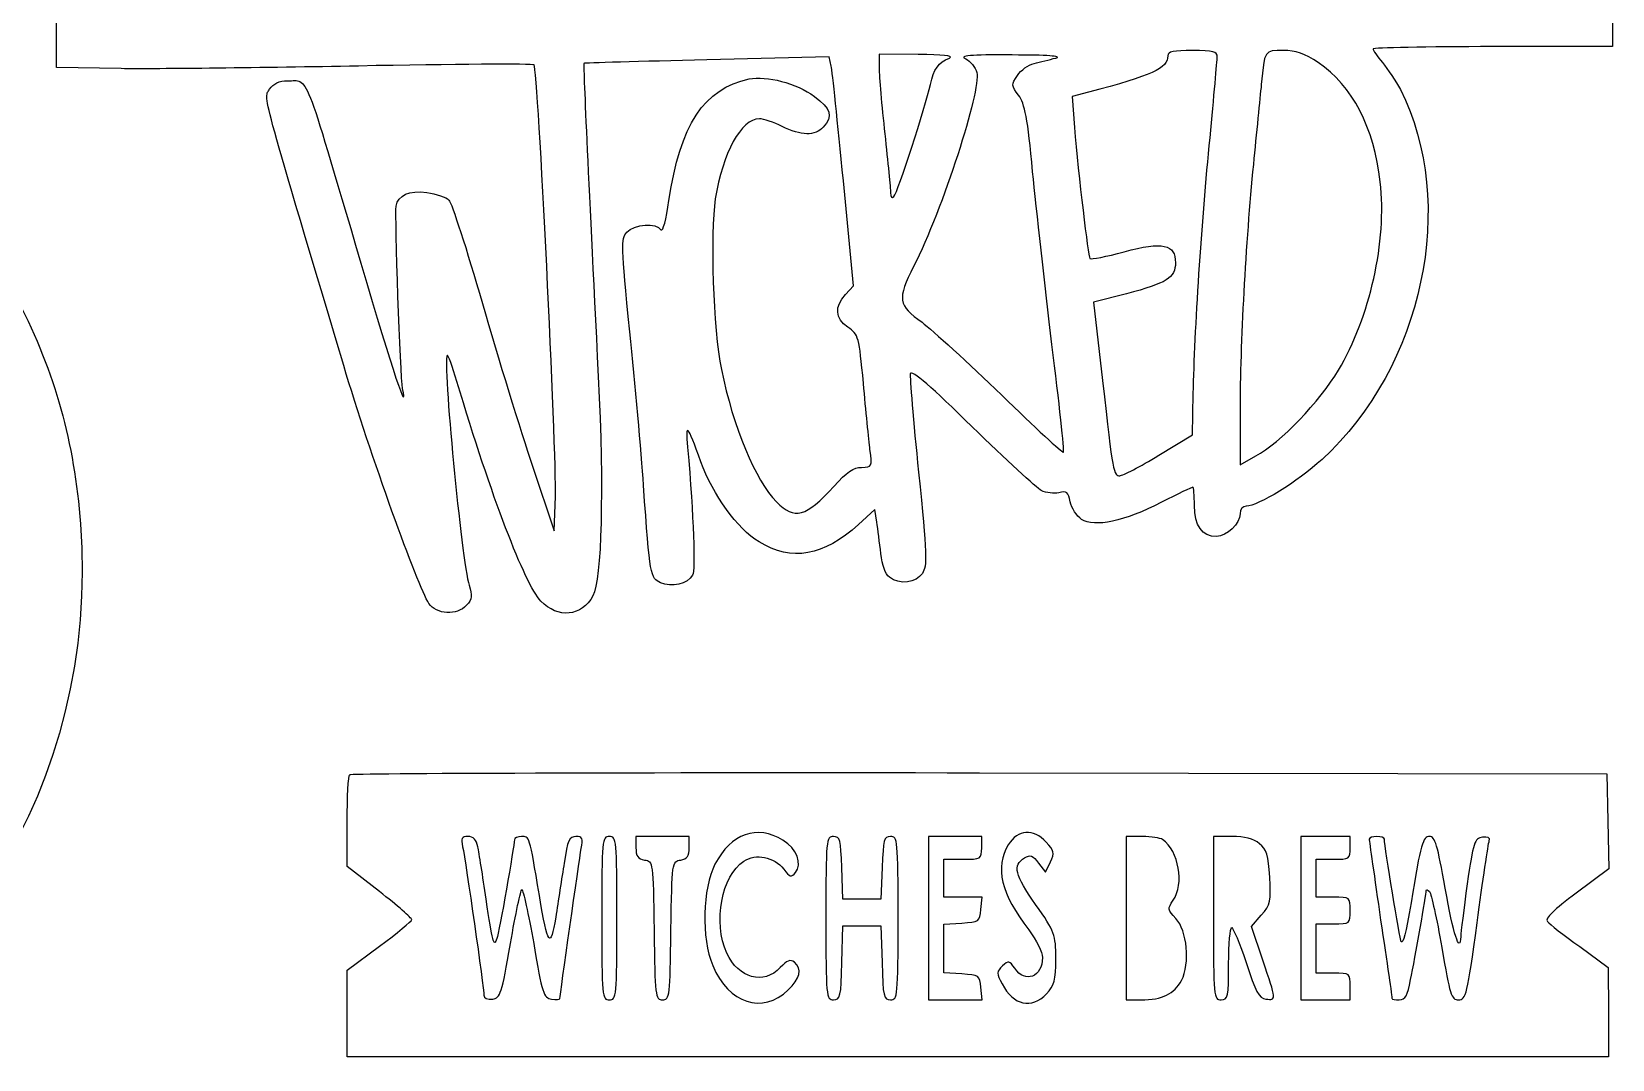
# Model space of a CAD drawing. Header units: centimetres. Extents: x -17.1 to 16.9, y -17.2 to 17.
# Drawn here: x 2.22 to 16.9, y -17.13 to -7.59 of the extents above; entities that cross this region are included whole.
import ezdxf

# ---------------------------------------------------------------- set-up
doc = ezdxf.new("R2010")
doc.units = ezdxf.units.CM
doc.header["$MEASUREMENT"] = 0
doc.layers.add('Layer 1', color=7, linetype='Continuous')

msp = doc.modelspace()

# ---------------------------------------------------------------- linework, layer by layer
at = {"layer": 'Layer 1'}
for points, knots in [([(8.10683, 0.77611), (8.01158, 0.71967), (7.9128, 0.52564), (7.8493, 0.26458), (7.8493, 0.26458), (7.47183, -1.24884), (6.18419, -2.14842), (4.50497, -2.07081), (4.50497, -2.07081), (4.12397, -2.05317), (4.07811, -2.06023), (4.01814, -2.1202), (4.01814, -2.1202), (3.94053, -2.19781), (3.92642, -2.42359), (3.99697, -2.51178), (3.99697, -2.51178), (4.01814, -2.54353), (4.15925, -2.66347), (4.30741, -2.77989), (4.30741, -2.77989), (4.7378, -3.11856), (5.02355, -3.54895), (5.15408, -4.04989), (5.15408, -4.04989), (5.3093, -4.6602), (5.18583, -5.31636), (4.80483, -5.92667), (4.80483, -5.92667), (4.7378, -6.0325), (4.53319, -6.27239), (4.35327, -6.46289), (4.35327, -6.46289), (4.1028, -6.71689), (4.02166, -6.82625), (4.02166, -6.89681), (4.02166, -6.89681), (4.02166, -7.03087), (4.0781, -7.11553), (4.20863, -7.18609), (4.20863, -7.18609), (4.31799, -7.24959), (4.30388, -7.24959), (3.38666, -7.26723), (3.38666, -7.26723), (3.38666, -7.26723), (2.4518, -7.28487), (2.4518, -7.28487), (2.4518, -7.28487), (2.4518, -7.28487), (2.4518, -7.60237), (2.4518, -7.60237), (2.4518, -7.60237), (2.4518, -7.60237), (2.4518, -7.91987), (2.4518, -7.91987), (2.4518, -7.91987), (2.4518, -7.91987), (3.05152, -7.93045), (3.05152, -7.93045), (3.05152, -7.93045), (3.38313, -7.93398), (4.37444, -7.92339), (5.25638, -7.90576), (5.25638, -7.90576), (6.13832, -7.88812), (6.8721, -7.88459), (6.88621, -7.89518), (6.88621, -7.89518), (6.92149, -7.92693), (7.09788, -11.51468), (7.08377, -11.90626), (7.08377, -11.90626), (7.08377, -11.90626), (7.07319, -12.22376), (7.07319, -12.22376), (7.07319, -12.22376), (7.07319, -12.22376), (6.87211, -11.62404), (6.87211, -11.62404), (6.87211, -11.62404), (6.75922, -11.29243), (6.55108, -10.6151), (6.40644, -10.11062), (6.40644, -10.11062), (6.2618, -9.60968), (6.12069, -9.17576), (6.096, -9.15106), (6.096, -9.15106), (6.07131, -9.12284), (5.97606, -9.09462), (5.89139, -9.0805), (5.89139, -9.0805), (5.72558, -9.05933), (5.62328, -9.10519), (5.60564, -9.2075), (5.60564, -9.2075), (5.59153, -9.28511), (5.64445, -10.79853), (5.66561, -10.90083), (5.66561, -10.90083), (5.715, -11.16541), (5.58094, -10.76677), (5.27755, -9.73666), (5.27755, -9.73666), (4.7378, -7.90574), (4.79424, -8.04333), (4.60022, -8.04333), (4.60022, -8.04333), (4.51555, -8.04333), (4.46616, -8.06802), (4.43089, -8.12094), (4.43089, -8.12094), (4.37445, -8.20913), (4.33917, -8.08213), (5.11881, -10.68916), (5.11881, -10.68916), (5.36575, -11.51466), (5.8032, -12.73527), (5.90903, -12.89755), (5.90903, -12.89755), (5.97959, -13.00338), (6.17009, -13.01397), (6.25828, -12.91519), (6.25828, -12.91519), (6.3112, -12.85875), (6.31472, -12.827), (6.28297, -12.72822), (6.28297, -12.72822), (6.21241, -12.5095), (6.03603, -10.63978), (6.07836, -10.59391), (6.07836, -10.59391), (6.08894, -10.58685), (6.12775, -10.69622), (6.17008, -10.83733), (6.17008, -10.83733), (6.49111, -11.90977), (6.7945, -12.71058), (6.94972, -12.87639), (6.94972, -12.87639), (7.10494, -13.0422), (7.33072, -13.02103), (7.43303, -12.827), (7.43303, -12.827), (7.51417, -12.67531), (7.53534, -11.84981), (7.48242, -10.79147), (7.48242, -10.79147), (7.38364, -8.81239), (7.34131, -7.88811), (7.34836, -7.88105), (7.34836, -7.88105), (7.35189, -7.87752), (7.86694, -7.86341), (8.49136, -7.8493), (8.49136, -7.8493), (8.49136, -7.8493), (9.6273, -7.82108), (9.6273, -7.82108), (9.6273, -7.82108), (9.6273, -7.82108), (9.64494, -7.90575), (9.64494, -7.90575), (9.64494, -7.90575), (9.65552, -7.95161), (9.70491, -8.43139), (9.75783, -8.97114), (9.75783, -8.97114), (9.75783, -8.97114), (9.85308, -9.94833), (9.85308, -9.94833), (9.85308, -9.94833), (9.85308, -9.94833), (9.779, -10.02947), (9.779, -10.02947), (9.779, -10.02947), (9.67317, -10.14236), (9.68022, -10.24819), (9.80017, -10.33286), (9.80017, -10.33286), (9.89895, -10.39989), (9.90248, -10.42105), (9.94481, -10.85497), (9.94481, -10.85497), (9.96598, -11.10191), (9.9942, -11.38061), (10.00478, -11.4688), (10.00478, -11.4688), (10.02595, -11.63108), (10.02595, -11.63108), (9.92717, -11.63461), (9.92717, -11.63461), (9.85309, -11.63461), (9.78959, -11.67694), (9.66964, -11.811), (9.66964, -11.811), (9.40858, -12.09675), (9.30628, -12.12497), (9.13695, -11.95564), (9.13695, -11.95564), (8.93939, -11.75456), (8.73478, -11.26067), (8.62542, -10.72445), (8.62542, -10.72445), (8.54781, -10.35051), (8.51959, -9.46151), (8.56898, -9.14048), (8.56898, -9.14048), (8.63601, -8.71362), (8.80887, -8.39612), (8.9782, -8.39612), (8.9782, -8.39612), (9.01701, -8.39612), (9.11226, -8.42787), (9.18987, -8.46668), (9.18987, -8.46668), (9.36273, -8.55487), (9.49679, -8.5584), (9.57087, -8.47374), (9.57087, -8.47374), (9.66259, -8.37143), (9.64143, -8.30088), (9.48973, -8.18799), (9.48973, -8.18799), (9.3204, -8.06452), (9.04523, -7.99396), (8.88295, -8.02571), (8.88295, -8.02571), (8.46314, -8.1139), (8.24089, -8.4561), (8.13859, -9.1546), (8.13859, -9.1546), (8.1139, -9.33099), (8.08215, -9.45093), (8.06451, -9.42624), (8.06451, -9.42624), (8.0257, -9.35921), (7.81404, -9.37332), (7.74701, -9.45093), (7.74701, -9.45093), (7.69409, -9.5109), (7.69409, -9.56735), (7.77523, -10.37521), (7.77523, -10.37521), (7.82462, -10.84793), (7.88106, -11.48999), (7.90223, -11.80043), (7.90223, -11.80043), (7.9622, -12.65062), (7.96573, -12.66121), (8.06098, -12.70707), (8.06098, -12.70707), (8.16329, -12.75293), (8.31145, -12.71765), (8.35731, -12.63651), (8.35731, -12.63651), (8.38553, -12.58359), (8.36789, -12.10734), (8.31145, -11.44765), (8.31145, -11.44765), (8.29028, -11.21482), (8.30792, -11.23246), (8.43492, -11.58171), (8.43492, -11.58171), (8.54781, -11.89215), (8.77359, -12.20613), (8.97467, -12.32607), (8.97467, -12.32607), (9.27806, -12.51304), (9.57439, -12.46013), (9.89895, -12.16379), (9.89895, -12.16379), (9.89895, -12.16379), (10.05064, -12.02621), (10.05064, -12.02621), (10.05064, -12.02621), (10.05064, -12.02621), (10.06828, -12.14263), (10.06828, -12.14263), (10.06828, -12.14263), (10.07886, -12.20613), (10.09297, -12.33666), (10.10709, -12.43544), (10.10709, -12.43544), (10.11767, -12.54127), (10.14942, -12.62947), (10.1847, -12.65416), (10.1847, -12.65416), (10.27995, -12.72824), (10.43517, -12.7106), (10.49162, -12.61888), (10.49162, -12.61888), (10.53748, -12.55185), (10.53395, -12.44602), (10.45634, -11.68049), (10.45634, -11.68049), (10.40695, -11.20424), (10.3752, -10.79149), (10.37873, -10.76327), (10.37873, -10.76327), (10.38931, -10.72446), (10.58334, -10.8938), (10.95376, -11.25716), (10.95376, -11.25716), (11.2642, -11.56055), (11.55348, -11.82513), (11.59582, -11.84983), (11.59582, -11.84983), (11.64168, -11.871), (11.71224, -11.88158), (11.7581, -11.871), (11.7581, -11.871), (11.83218, -11.84983), (11.84629, -11.86394), (11.86393, -11.95567), (11.86393, -11.95567), (11.87804, -12.01211), (11.9239, -12.0862), (11.96976, -12.11795), (11.96976, -12.11795), (12.0897, -12.19556), (12.3684, -12.13559), (12.71059, -11.9592), (12.71059, -11.9592), (12.86228, -11.88159), (12.99634, -11.81809), (13.0034, -11.81809), (13.0034, -11.81809), (13.01046, -11.81809), (13.01751, -11.8957), (13.01751, -11.98742), (13.01751, -11.98742), (13.01751, -12.17792), (13.08807, -12.2767), (13.22212, -12.2767), (13.22212, -12.2767), (13.3209, -12.2767), (13.44084, -12.15676), (13.44084, -12.06503), (13.44084, -12.06503), (13.44084, -12.0227), (13.46553, -11.99447), (13.49728, -11.99447), (13.49728, -11.99447), (13.61017, -11.99447), (13.97353, -11.76869), (14.20284, -11.56055), (14.20284, -11.56055), (15.14123, -10.69977), (15.46226, -9.17577), (14.92956, -8.12449), (14.92956, -8.12449), (14.88723, -8.04688), (14.81314, -7.93399), (14.76375, -7.87402), (14.76375, -7.87402), (14.71436, -7.81758), (14.67556, -7.7576), (14.67556, -7.74702), (14.67556, -7.74702), (14.67556, -7.73644), (15.1765, -7.72585), (15.78681, -7.72585), (15.78681, -7.72585), (15.78681, -7.72585), (16.89806, -7.72585), (16.89806, -7.72585), (16.89806, -7.72585), (16.89806, -7.72585), (16.89806, -7.40835), (16.89806, -7.40835), (16.89806, -7.40835), (16.89806, -7.40835), (16.89806, -7.09085), (16.89806, -7.09085), (16.89806, -7.09085), (16.89806, -7.09085), (16.16781, -7.08379), (16.16781, -7.08379), (16.16781, -7.08379), (16.16781, -7.08379), (15.43403, -7.07321), (15.43403, -7.07321), (15.43403, -7.07321), (15.43403, -7.07321), (15.55397, -7.00265), (15.55397, -7.00265), (15.55397, -7.00265), (15.74447, -6.89329), (15.80444, -6.81568), (15.80444, -6.69926), (15.80444, -6.69926), (15.80444, -6.53345), (15.71977, -6.42409), (15.40933, -6.19126), (15.40933, -6.19126), (14.478, -5.49276), (14.09347, -4.64962), (14.35452, -3.87704), (14.35452, -3.87704), (14.44271, -3.61246), (14.64027, -3.26321), (14.76374, -3.15737), (14.76374, -3.15737), (14.86252, -3.06918), (14.89427, -2.95276), (14.84841, -2.82576), (14.84841, -2.82576), (14.8096, -2.71287), (14.68966, -2.64584), (14.52385, -2.64584), (14.52385, -2.64584), (14.21693, -2.64584), (13.70893, -2.43065), (13.37379, -2.15901), (13.37379, -2.15901), (12.78818, -1.67923), (12.57651, -0.87137), (12.8411, -0.11995), (12.8411, -0.11995), (12.92577, 0.12347), (12.92929, 0.21519), (12.85874, 0.35277), (12.85874, 0.35277), (12.75996, 0.54327), (12.62238, 0.50799), (12.38602, 0.23635), (12.38602, 0.23635), (11.75808, -0.49037), (10.94316, -0.77612), (10.10355, -0.56446), (10.10355, -0.56446), (9.56733, -0.4304), (9.03111, -0.09527), (8.65011, 0.34571), (8.65011, 0.34571), (8.2303, 0.82902), (8.21619, 0.8396), (8.10683, 0.7761), (8.10683, 0.7761), (8.10683, 0.7761), (8.10683, 0.77611), (8.10683, 0.77611)], [0, 0, 0, 0, 0.00892857, 0.00892857, 0.00892857, 0.00892857, 0.01785714, 0.01785714, 0.01785714, 0.01785714, 0.02678571, 0.02678571, 0.02678571, 0.02678571, 0.03571429, 0.03571429, 0.03571429, 0.03571429, 0.04464286, 0.04464286, 0.04464286, 0.04464286, 0.05357143, 0.05357143, 0.05357143, 0.05357143, 0.0625, 0.0625, 0.0625, 0.0625, 0.07142857, 0.07142857, 0.07142857, 0.07142857, 0.08035714, 0.08035714, 0.08035714, 0.08035714, 0.08928571, 0.08928571, 0.08928571, 0.08928571, 0.09821429, 0.09821429, 0.09821429, 0.09821429, 0.10714286, 0.10714286, 0.10714286, 0.10714286, 0.11607143, 0.11607143, 0.11607143, 0.11607143, 0.125, 0.125, 0.125, 0.125, 0.13392857, 0.13392857, 0.13392857, 0.13392857, 0.14285714, 0.14285714, 0.14285714, 0.14285714, 0.15178571, 0.15178571, 0.15178571, 0.15178571, 0.16071429, 0.16071429, 0.16071429, 0.16071429, 0.16964286, 0.16964286, 0.16964286, 0.16964286, 0.17857143, 0.17857143, 0.17857143, 0.17857143, 0.1875, 0.1875, 0.1875, 0.1875, 0.19642857, 0.19642857, 0.19642857, 0.19642857, 0.20535714, 0.20535714, 0.20535714, 0.20535714, 0.21428571, 0.21428571, 0.21428571, 0.21428571, 0.22321429, 0.22321429, 0.22321429, 0.22321429, 0.23214286, 0.23214286, 0.23214286, 0.23214286, 0.24107143, 0.24107143, 0.24107143, 0.24107143, 0.25, 0.25, 0.25, 0.25, 0.25892857, 0.25892857, 0.25892857, 0.25892857, 0.26785714, 0.26785714, 0.26785714, 0.26785714, 0.27678571, 0.27678571, 0.27678571, 0.27678571, 0.28571429, 0.28571429, 0.28571429, 0.28571429, 0.29464286, 0.29464286, 0.29464286, 0.29464286, 0.30357143, 0.30357143, 0.30357143, 0.30357143, 0.3125, 0.3125, 0.3125, 0.3125, 0.32142857, 0.32142857, 0.32142857, 0.32142857, 0.33035714, 0.33035714, 0.33035714, 0.33035714, 0.33928571, 0.33928571, 0.33928571, 0.33928571, 0.34821429, 0.34821429, 0.34821429, 0.34821429, 0.35714286, 0.35714286, 0.35714286, 0.35714286, 0.36607143, 0.36607143, 0.36607143, 0.36607143, 0.375, 0.375, 0.375, 0.375, 0.38392857, 0.38392857, 0.38392857, 0.38392857, 0.39285714, 0.39285714, 0.39285714, 0.39285714, 0.40178571, 0.40178571, 0.40178571, 0.40178571, 0.41071429, 0.41071429, 0.41071429, 0.41071429, 0.41964286, 0.41964286, 0.41964286, 0.41964286, 0.42857143, 0.42857143, 0.42857143, 0.42857143, 0.4375, 0.4375, 0.4375, 0.4375, 0.44642857, 0.44642857, 0.44642857, 0.44642857, 0.45535714, 0.45535714, 0.45535714, 0.45535714, 0.46428571, 0.46428571, 0.46428571, 0.46428571, 0.47321429, 0.47321429, 0.47321429, 0.47321429, 0.48214286, 0.48214286, 0.48214286, 0.48214286, 0.49107143, 0.49107143, 0.49107143, 0.49107143, 0.5, 0.5, 0.5, 0.5, 0.50892857, 0.50892857, 0.50892857, 0.50892857, 0.51785714, 0.51785714, 0.51785714, 0.51785714, 0.52678571, 0.52678571, 0.52678571, 0.52678571, 0.53571429, 0.53571429, 0.53571429, 0.53571429, 0.54464286, 0.54464286, 0.54464286, 0.54464286, 0.55357143, 0.55357143, 0.55357143, 0.55357143, 0.5625, 0.5625, 0.5625, 0.5625, 0.57142857, 0.57142857, 0.57142857, 0.57142857, 0.58035714, 0.58035714, 0.58035714, 0.58035714, 0.58928571, 0.58928571, 0.58928571, 0.58928571, 0.59821429, 0.59821429, 0.59821429, 0.59821429, 0.60714286, 0.60714286, 0.60714286, 0.60714286, 0.61607143, 0.61607143, 0.61607143, 0.61607143, 0.625, 0.625, 0.625, 0.625, 0.63392857, 0.63392857, 0.63392857, 0.63392857, 0.64285714, 0.64285714, 0.64285714, 0.64285714, 0.65178571, 0.65178571, 0.65178571, 0.65178571, 0.66071429, 0.66071429, 0.66071429, 0.66071429, 0.66964286, 0.66964286, 0.66964286, 0.66964286, 0.67857143, 0.67857143, 0.67857143, 0.67857143, 0.6875, 0.6875, 0.6875, 0.6875, 0.69642857, 0.69642857, 0.69642857, 0.69642857, 0.70535714, 0.70535714, 0.70535714, 0.70535714, 0.71428571, 0.71428571, 0.71428571, 0.71428571, 0.72321429, 0.72321429, 0.72321429, 0.72321429, 0.73214286, 0.73214286, 0.73214286, 0.73214286, 0.74107143, 0.74107143, 0.74107143, 0.74107143, 0.75, 0.75, 0.75, 0.75, 0.75892857, 0.75892857, 0.75892857, 0.75892857, 0.76785714, 0.76785714, 0.76785714, 0.76785714, 0.77678571, 0.77678571, 0.77678571, 0.77678571, 0.78571429, 0.78571429, 0.78571429, 0.78571429, 0.79464286, 0.79464286, 0.79464286, 0.79464286, 0.80357143, 0.80357143, 0.80357143, 0.80357143, 0.8125, 0.8125, 0.8125, 0.8125, 0.82142857, 0.82142857, 0.82142857, 0.82142857, 0.83035714, 0.83035714, 0.83035714, 0.83035714, 0.83928571, 0.83928571, 0.83928571, 0.83928571, 0.84821429, 0.84821429, 0.84821429, 0.84821429, 0.85714286, 0.85714286, 0.85714286, 0.85714286, 0.86607143, 0.86607143, 0.86607143, 0.86607143, 0.875, 0.875, 0.875, 0.875, 0.88392857, 0.88392857, 0.88392857, 0.88392857, 0.89285714, 0.89285714, 0.89285714, 0.89285714, 0.90178571, 0.90178571, 0.90178571, 0.90178571, 0.91071429, 0.91071429, 0.91071429, 0.91071429, 0.91964286, 0.91964286, 0.91964286, 0.91964286, 0.92857143, 0.92857143, 0.92857143, 0.92857143, 0.9375, 0.9375, 0.9375, 0.9375, 0.94642857, 0.94642857, 0.94642857, 0.94642857, 0.95535714, 0.95535714, 0.95535714, 0.95535714, 0.96428571, 0.96428571, 0.96428571, 0.96428571, 0.97321429, 0.97321429, 0.97321429, 0.97321429, 0.98214286, 0.98214286, 0.98214286, 0.98214286, 1, 1, 1, 1]), ([(13.22917, -7.82108), (13.22917, -7.85636), (13.19742, -8.19502), (13.16214, -8.5725), (13.16214, -8.5725), (13.08453, -9.34508), (13.0175, -10.37519), (13.00692, -10.94669), (13.00692, -10.94669), (13.00692, -10.94669), (12.99986, -11.33122), (12.99986, -11.33122), (12.99986, -11.33122), (12.99986, -11.33122), (12.68589, -11.52172), (12.68589, -11.52172), (12.68589, -11.52172), (12.51303, -11.62755), (12.35075, -11.71222), (12.32606, -11.71222), (12.32606, -11.71222), (12.26609, -11.71222), (12.26256, -11.69811), (12.16378, -10.82675), (12.16378, -10.82675), (12.16378, -10.82675), (12.07911, -10.10003), (12.07911, -10.10003), (12.07911, -10.10003), (12.07911, -10.10003), (12.38603, -10.02242), (12.38603, -10.02242), (12.38603, -10.02242), (12.75997, -9.92364), (12.84111, -9.87425), (12.84111, -9.73314), (12.84111, -9.73314), (12.84111, -9.56028), (12.72469, -9.53558), (12.36486, -9.63083), (12.36486, -9.63083), (12.19905, -9.67669), (12.05794, -9.70491), (12.04736, -9.69433), (12.04736, -9.69433), (12.02972, -9.67669), (11.94153, -8.92175), (11.90272, -8.47725), (11.90272, -8.47725), (11.90272, -8.47725), (11.88155, -8.18797), (11.88155, -8.18797), (11.88155, -8.18797), (11.88155, -8.18797), (12.03324, -8.14916), (12.03324, -8.14916), (12.03324, -8.14916), (12.62591, -7.99394), (12.77055, -7.92691), (12.77055, -7.81049), (12.77055, -7.81049), (12.77055, -7.77168), (12.82347, -7.7611), (12.99986, -7.7611), (12.99986, -7.7611), (13.19389, -7.7611), (13.22917, -7.77168), (13.22917, -7.82107), (13.22917, -7.82107), (13.22917, -7.82107), (13.22917, -7.82108), (13.22917, -7.82108)], [0, 0, 0, 0, 0.05263158, 0.05263158, 0.05263158, 0.05263158, 0.10526316, 0.10526316, 0.10526316, 0.10526316, 0.15789474, 0.15789474, 0.15789474, 0.15789474, 0.21052632, 0.21052632, 0.21052632, 0.21052632, 0.26315789, 0.26315789, 0.26315789, 0.26315789, 0.31578947, 0.31578947, 0.31578947, 0.31578947, 0.36842105, 0.36842105, 0.36842105, 0.36842105, 0.42105263, 0.42105263, 0.42105263, 0.42105263, 0.47368421, 0.47368421, 0.47368421, 0.47368421, 0.52631579, 0.52631579, 0.52631579, 0.52631579, 0.57894737, 0.57894737, 0.57894737, 0.57894737, 0.63157895, 0.63157895, 0.63157895, 0.63157895, 0.68421053, 0.68421053, 0.68421053, 0.68421053, 0.73684211, 0.73684211, 0.73684211, 0.73684211, 0.78947368, 0.78947368, 0.78947368, 0.78947368, 0.84210526, 0.84210526, 0.84210526, 0.84210526, 0.89473684, 0.89473684, 0.89473684, 0.89473684, 1, 1, 1, 1]), ([(14.16756, -7.874), (14.48506, -8.08919), (14.68614, -8.47725), (14.74259, -8.98172), (14.74259, -8.98172), (14.80609, -9.53205), (14.64734, -10.24114), (14.35453, -10.7315), (14.35453, -10.7315), (14.1852, -11.02078), (13.81125, -11.40883), (13.589, -11.52878), (13.589, -11.52878), (13.589, -11.52878), (13.44083, -11.60992), (13.44083, -11.60992), (13.44083, -11.60992), (13.44083, -11.60992), (13.44083, -11.10192), (13.44083, -11.10192), (13.44083, -11.10192), (13.44083, -10.5022), (13.49375, -9.53911), (13.5643, -8.81945), (13.5643, -8.81945), (13.59252, -8.53723), (13.62427, -8.20562), (13.63838, -8.07862), (13.63838, -8.07862), (13.6666, -7.75759), (13.6666, -7.76112), (13.84299, -7.76112), (13.84299, -7.76112), (13.95941, -7.76112), (14.04055, -7.78934), (14.16755, -7.87401), (14.16755, -7.87401), (14.16755, -7.87401), (14.16756, -7.874), (14.16756, -7.874)], [0, 0, 0, 0, 0.09090909, 0.09090909, 0.09090909, 0.09090909, 0.18181818, 0.18181818, 0.18181818, 0.18181818, 0.27272727, 0.27272727, 0.27272727, 0.27272727, 0.36363636, 0.36363636, 0.36363636, 0.36363636, 0.45454545, 0.45454545, 0.45454545, 0.45454545, 0.54545455, 0.54545455, 0.54545455, 0.54545455, 0.63636364, 0.63636364, 0.63636364, 0.63636364, 0.72727273, 0.72727273, 0.72727273, 0.72727273, 0.81818182, 0.81818182, 0.81818182, 0.81818182, 1, 1, 1, 1]), ([(10.74208, -7.83167), (10.63977, -7.87048), (10.59744, -7.93398), (10.56569, -8.07861), (10.56569, -8.07861), (10.52336, -8.27969), (10.2623, -9.0805), (10.22702, -9.1193), (10.22702, -9.1193), (10.20585, -9.13694), (10.19527, -9.12283), (10.19527, -9.08402), (10.19527, -9.08402), (10.19527, -9.04521), (10.17058, -8.79827), (10.14235, -8.53721), (10.14235, -8.53721), (10.11413, -8.27615), (10.08943, -8.00099), (10.08943, -7.9269), (10.08943, -7.9269), (10.08943, -7.9269), (10.08943, -7.79637), (10.08943, -7.79637), (10.08943, -7.79637), (10.08943, -7.79637), (10.45279, -7.7999), (10.45279, -7.7999), (10.45279, -7.7999), (10.67857, -7.7999), (10.7844, -7.81048), (10.74207, -7.83165), (10.74207, -7.83165), (10.74207, -7.83165), (10.74208, -7.83167), (10.74208, -7.83167)], [0, 0, 0, 0, 0.1, 0.1, 0.1, 0.1, 0.2, 0.2, 0.2, 0.2, 0.3, 0.3, 0.3, 0.3, 0.4, 0.4, 0.4, 0.4, 0.5, 0.5, 0.5, 0.5, 0.6, 0.6, 0.6, 0.6, 0.7, 0.7, 0.7, 0.7, 0.8, 0.8, 0.8, 0.8, 1, 1, 1, 1]), ([(11.72986, -7.83167), (11.67342, -7.84578), (11.58169, -7.87048), (11.52878, -7.88106), (11.52878, -7.88106), (11.47586, -7.89517), (11.40531, -7.94456), (11.37356, -7.99395), (11.37356, -7.99395), (11.31712, -8.07862), (11.31712, -8.0892), (11.38414, -8.17739), (11.38414, -8.17739), (11.44411, -8.25853), (11.46881, -8.38906), (11.51467, -8.89), (11.51467, -8.89), (11.54995, -9.22867), (11.63109, -9.95186), (11.69459, -10.49161), (11.69459, -10.49161), (11.76162, -11.03489), (11.81101, -11.48644), (11.80042, -11.4935), (11.80042, -11.4935), (11.79336, -11.50056), (11.53584, -11.26419), (11.22892, -10.96433), (11.22892, -10.96433), (10.922, -10.668), (10.58686, -10.36108), (10.48809, -10.287), (10.48809, -10.287), (10.26584, -10.12825), (10.25526, -10.07181), (10.41048, -9.76842), (10.41048, -9.76842), (10.67859, -9.23573), (11.03842, -8.13153), (10.99609, -7.96573), (10.99609, -7.96573), (10.98198, -7.91987), (10.93612, -7.8599), (10.89378, -7.83873), (10.89378, -7.83873), (10.83028, -7.81051), (10.92906, -7.79992), (11.32417, -7.80345), (11.32417, -7.80345), (11.64873, -7.80345), (11.79689, -7.81403), (11.72986, -7.83167)], [0, 0, 0, 0, 0.07142857, 0.07142857, 0.07142857, 0.07142857, 0.14285714, 0.14285714, 0.14285714, 0.14285714, 0.21428571, 0.21428571, 0.21428571, 0.21428571, 0.28571429, 0.28571429, 0.28571429, 0.28571429, 0.35714286, 0.35714286, 0.35714286, 0.35714286, 0.42857143, 0.42857143, 0.42857143, 0.42857143, 0.5, 0.5, 0.5, 0.5, 0.57142857, 0.57142857, 0.57142857, 0.57142857, 0.64285714, 0.64285714, 0.64285714, 0.64285714, 0.71428571, 0.71428571, 0.71428571, 0.71428571, 0.78571429, 0.78571429, 0.78571429, 0.78571429, 0.85714286, 0.85714286, 0.85714286, 0.85714286, 1, 1, 1, 1]), ([(-1.64394, -8.128), (-2.21544, -8.27617), (-2.86808, -8.67481), (-3.2773, -9.12283), (-3.2773, -9.12283), (-4.37797, -10.3258), (-4.81188, -12.22375), (-4.37797, -13.92766), (-4.37797, -13.92766), (-3.97933, -15.47988), (-2.97391, -16.64758), (-1.72155, -17.00741), (-1.72155, -17.00741), (-1.39347, -17.09913), (-0.76905, -17.13441), (-0.44097, -17.07797), (-0.44097, -17.07797), (1.48167, -16.74283), (2.85397, -14.57325), (2.67406, -12.16025), (2.67406, -12.16025), (2.61762, -11.40178), (2.4377, -10.75619), (2.0955, -10.08944), (2.0955, -10.08944), (1.63689, -9.19691), (0.92075, -8.52663), (0.09878, -8.21972), (0.09878, -8.21972), (-0.44097, -8.01864), (-1.08655, -7.98689), (-1.64394, -8.128)], [0, 0, 0, 0, 0.11111111, 0.11111111, 0.11111111, 0.11111111, 0.22222222, 0.22222222, 0.22222222, 0.22222222, 0.33333333, 0.33333333, 0.33333333, 0.33333333, 0.44444444, 0.44444444, 0.44444444, 0.44444444, 0.55555556, 0.55555556, 0.55555556, 0.55555556, 0.66666667, 0.66666667, 0.66666667, 0.66666667, 0.77777778, 0.77777778, 0.77777778, 0.77777778, 1, 1, 1, 1]), ([(5.17525, -14.48858), (5.16114, -14.49916), (5.15056, -14.69672), (5.15056, -14.92602), (5.15056, -14.92602), (5.15056, -14.92602), (5.15056, -15.3423), (5.15056, -15.3423), (5.15056, -15.3423), (5.15056, -15.3423), (5.45042, -15.57513), (5.45042, -15.57513), (5.45042, -15.57513), (5.61623, -15.70566), (5.75028, -15.82207), (5.75028, -15.83619), (5.75028, -15.83619), (5.75028, -15.8503), (5.61622, -15.95966), (5.45042, -16.08313), (5.45042, -16.08313), (5.45042, -16.08313), (5.15056, -16.30538), (5.15056, -16.30538), (5.15056, -16.30538), (5.15056, -16.30538), (5.15056, -16.70755), (5.15056, -16.70755), (5.15056, -16.70755), (5.15056, -16.70755), (5.15056, -17.10972), (5.15056, -17.10972), (5.15056, -17.10972), (5.15056, -17.10972), (11.00667, -17.10972), (11.00667, -17.10972), (11.00667, -17.10972), (11.00667, -17.10972), (16.86278, -17.10972), (16.86278, -17.10972), (16.86278, -17.10972), (16.86278, -17.10972), (16.86278, -16.69344), (16.86278, -16.69344), (16.86278, -16.69344), (16.86278, -16.69344), (16.85925, -16.28069), (16.85925, -16.28069), (16.85925, -16.28069), (16.85925, -16.28069), (16.59467, -16.08666), (16.59467, -16.08666), (16.59467, -16.08666), (16.4465, -15.98083), (16.31245, -15.87499), (16.29481, -15.85383), (16.29481, -15.85383), (16.27012, -15.82561), (16.35478, -15.74447), (16.56292, -15.58925), (16.56292, -15.58925), (16.56292, -15.58925), (16.86631, -15.36347), (16.86631, -15.36347), (16.86631, -15.36347), (16.86631, -15.36347), (16.85573, -14.9225), (16.85573, -14.9225), (16.85573, -14.9225), (16.85573, -14.9225), (16.84515, -14.48153), (16.84515, -14.48153), (16.84515, -14.48153), (16.84515, -14.48153), (11.02079, -14.47095), (11.02079, -14.47095), (11.02079, -14.47095), (7.81757, -14.46742), (5.18585, -14.47448), (5.17526, -14.48859), (5.17526, -14.48859), (5.17526, -14.48859), (5.17525, -14.48858), (5.17525, -14.48858)], [0, 0, 0, 0, 0.04545455, 0.04545455, 0.04545455, 0.04545455, 0.09090909, 0.09090909, 0.09090909, 0.09090909, 0.13636364, 0.13636364, 0.13636364, 0.13636364, 0.18181818, 0.18181818, 0.18181818, 0.18181818, 0.22727273, 0.22727273, 0.22727273, 0.22727273, 0.27272727, 0.27272727, 0.27272727, 0.27272727, 0.31818182, 0.31818182, 0.31818182, 0.31818182, 0.36363636, 0.36363636, 0.36363636, 0.36363636, 0.40909091, 0.40909091, 0.40909091, 0.40909091, 0.45454545, 0.45454545, 0.45454545, 0.45454545, 0.5, 0.5, 0.5, 0.5, 0.54545455, 0.54545455, 0.54545455, 0.54545455, 0.59090909, 0.59090909, 0.59090909, 0.59090909, 0.63636364, 0.63636364, 0.63636364, 0.63636364, 0.68181818, 0.68181818, 0.68181818, 0.68181818, 0.72727273, 0.72727273, 0.72727273, 0.72727273, 0.77272727, 0.77272727, 0.77272727, 0.77272727, 0.81818182, 0.81818182, 0.81818182, 0.81818182, 0.86363636, 0.86363636, 0.86363636, 0.86363636, 0.90909091, 0.90909091, 0.90909091, 0.90909091, 1, 1, 1, 1]), ([(9.19692, -15.09889), (9.32392, -15.1765), (9.38036, -15.31761), (9.31334, -15.39875), (9.31334, -15.39875), (9.27453, -15.44461), (9.26042, -15.44108), (9.20398, -15.367), (9.20398, -15.367), (9.11226, -15.25058), (8.94645, -15.21883), (8.83356, -15.29292), (8.83356, -15.29292), (8.62542, -15.42698), (8.54781, -15.86089), (8.67481, -16.14664), (8.67481, -16.14664), (8.78417, -16.383), (9.017, -16.4465), (9.17223, -16.2807), (9.17223, -16.2807), (9.23573, -16.21367), (9.26395, -16.20309), (9.30276, -16.23131), (9.30276, -16.23131), (9.37684, -16.29481), (9.35568, -16.383), (9.24632, -16.48884), (9.24632, -16.48884), (9.00643, -16.71815), (8.69246, -16.61584), (8.54429, -16.26306), (8.54429, -16.26306), (8.43846, -16.00553), (8.44904, -15.54692), (8.56546, -15.32114), (8.56546, -15.32114), (8.71363, -15.03539), (8.95704, -14.95072), (9.19693, -15.09889), (9.19693, -15.09889), (9.19693, -15.09889), (9.19692, -15.09889), (9.19692, -15.09889)], [0, 0, 0, 0, 0.08333333, 0.08333333, 0.08333333, 0.08333333, 0.16666667, 0.16666667, 0.16666667, 0.16666667, 0.25, 0.25, 0.25, 0.25, 0.33333333, 0.33333333, 0.33333333, 0.33333333, 0.41666667, 0.41666667, 0.41666667, 0.41666667, 0.5, 0.5, 0.5, 0.5, 0.58333333, 0.58333333, 0.58333333, 0.58333333, 0.66666667, 0.66666667, 0.66666667, 0.66666667, 0.75, 0.75, 0.75, 0.75, 0.83333333, 0.83333333, 0.83333333, 0.83333333, 1, 1, 1, 1]), ([(6.36411, -15.15886), (6.37469, -15.2153), (6.40997, -15.4305), (6.44172, -15.64569), (6.44172, -15.64569), (6.49816, -16.04433), (6.51228, -16.09725), (6.5405, -16.01258), (6.5405, -16.01258), (6.56167, -15.95966), (6.70278, -15.14827), (6.70278, -15.09536), (6.70278, -15.09536), (6.70278, -15.07772), (6.73453, -15.06361), (6.76981, -15.06361), (6.76981, -15.06361), (6.84389, -15.06361), (6.84037, -15.04597), (6.93562, -15.61042), (6.93562, -15.61042), (7.01323, -16.08314), (7.03793, -16.11489), (7.08731, -15.8115), (7.08731, -15.8115), (7.10848, -15.67039), (7.14375, -15.44461), (7.16492, -15.31056), (7.16492, -15.31056), (7.19667, -15.09889), (7.21431, -15.06362), (7.27428, -15.06362), (7.27428, -15.06362), (7.33425, -15.06362), (7.34131, -15.08126), (7.32367, -15.17651), (7.32367, -15.17651), (7.30603, -15.28587), (7.12611, -16.53823), (7.12611, -16.56998), (7.12611, -16.56998), (7.12611, -16.57704), (7.09083, -16.58056), (7.0485, -16.57351), (7.0485, -16.57351), (6.97442, -16.56293), (6.96031, -16.52059), (6.88269, -16.05845), (6.88269, -16.05845), (6.8333, -15.78328), (6.78391, -15.55751), (6.77333, -15.55751), (6.77333, -15.55751), (6.76275, -15.55751), (6.71336, -15.78329), (6.6675, -16.05845), (6.6675, -16.05845), (6.58636, -16.52412), (6.57225, -16.56292), (6.50169, -16.57351), (6.50169, -16.57351), (6.4523, -16.58057), (6.42055, -16.56645), (6.42055, -16.53823), (6.42055, -16.53823), (6.42055, -16.48179), (6.25122, -15.2894), (6.22299, -15.15887), (6.22299, -15.15887), (6.20535, -15.08126), (6.21593, -15.06362), (6.27238, -15.06362), (6.27238, -15.06362), (6.32177, -15.06362), (6.34999, -15.09537), (6.3641, -15.15887), (6.3641, -15.15887), (6.3641, -15.15887), (6.36411, -15.15886), (6.36411, -15.15886)], [0, 0, 0, 0, 0.04761905, 0.04761905, 0.04761905, 0.04761905, 0.0952381, 0.0952381, 0.0952381, 0.0952381, 0.14285714, 0.14285714, 0.14285714, 0.14285714, 0.19047619, 0.19047619, 0.19047619, 0.19047619, 0.23809524, 0.23809524, 0.23809524, 0.23809524, 0.28571429, 0.28571429, 0.28571429, 0.28571429, 0.33333333, 0.33333333, 0.33333333, 0.33333333, 0.38095238, 0.38095238, 0.38095238, 0.38095238, 0.42857143, 0.42857143, 0.42857143, 0.42857143, 0.47619048, 0.47619048, 0.47619048, 0.47619048, 0.52380952, 0.52380952, 0.52380952, 0.52380952, 0.57142857, 0.57142857, 0.57142857, 0.57142857, 0.61904762, 0.61904762, 0.61904762, 0.61904762, 0.66666667, 0.66666667, 0.66666667, 0.66666667, 0.71428571, 0.71428571, 0.71428571, 0.71428571, 0.76190476, 0.76190476, 0.76190476, 0.76190476, 0.80952381, 0.80952381, 0.80952381, 0.80952381, 0.85714286, 0.85714286, 0.85714286, 0.85714286, 0.9047619, 0.9047619, 0.9047619, 0.9047619, 1, 1, 1, 1]), ([(7.65528, -15.82208), (7.65528, -16.55586), (7.65175, -16.58055), (7.58472, -16.58055), (7.58472, -16.58055), (7.51769, -16.58055), (7.51416, -16.55586), (7.51416, -15.82208), (7.51416, -15.82208), (7.51416, -15.0883), (7.51769, -15.06361), (7.58472, -15.06361), (7.58472, -15.06361), (7.65175, -15.06361), (7.65528, -15.0883), (7.65528, -15.82208)], [0, 0, 0, 0, 0.2, 0.2, 0.2, 0.2, 0.4, 0.4, 0.4, 0.4, 0.6, 0.6, 0.6, 0.6, 1, 1, 1, 1]), ([(8.32556, -15.16592), (8.32556, -15.24706), (8.30792, -15.27175), (8.24795, -15.28234), (8.24795, -15.28234), (8.16681, -15.29292), (8.16681, -15.29998), (8.15623, -15.93498), (8.15623, -15.93498), (8.14917, -16.54881), (8.14565, -16.58056), (8.07862, -16.58056), (8.07862, -16.58056), (8.01159, -16.58056), (8.00806, -16.54881), (8.00101, -15.93498), (8.00101, -15.93498), (7.99043, -15.29998), (7.99043, -15.29292), (7.91282, -15.28234), (7.91282, -15.28234), (7.84932, -15.27176), (7.83168, -15.24706), (7.83168, -15.16592), (7.83168, -15.16592), (7.83168, -15.16592), (7.83168, -15.06361), (7.83168, -15.06361), (7.83168, -15.06361), (7.83168, -15.06361), (8.07862, -15.06361), (8.07862, -15.06361), (8.07862, -15.06361), (8.07862, -15.06361), (8.32556, -15.06361), (8.32556, -15.06361), (8.32556, -15.06361), (8.32556, -15.06361), (8.32556, -15.16592), (8.32556, -15.16592)], [0, 0, 0, 0, 0.09090909, 0.09090909, 0.09090909, 0.09090909, 0.18181818, 0.18181818, 0.18181818, 0.18181818, 0.27272727, 0.27272727, 0.27272727, 0.27272727, 0.36363636, 0.36363636, 0.36363636, 0.36363636, 0.45454545, 0.45454545, 0.45454545, 0.45454545, 0.54545455, 0.54545455, 0.54545455, 0.54545455, 0.63636364, 0.63636364, 0.63636364, 0.63636364, 0.72727273, 0.72727273, 0.72727273, 0.72727273, 0.81818182, 0.81818182, 0.81818182, 0.81818182, 1, 1, 1, 1]), ([(9.74372, -15.35289), (9.74372, -15.35289), (9.7543, -15.6457), (9.7543, -15.6457), (9.7543, -15.6457), (9.7543, -15.6457), (9.93069, -15.6457), (9.93069, -15.6457), (9.93069, -15.6457), (9.93069, -15.6457), (10.10708, -15.6457), (10.10708, -15.6457), (10.10708, -15.6457), (10.10708, -15.6457), (10.11766, -15.35289), (10.11766, -15.35289), (10.11766, -15.35289), (10.12824, -15.09183), (10.1353, -15.06361), (10.19527, -15.06361), (10.19527, -15.06361), (10.2623, -15.06361), (10.26583, -15.09183), (10.26583, -15.82208), (10.26583, -15.82208), (10.26583, -16.55233), (10.2623, -16.58055), (10.19527, -16.58055), (10.19527, -16.58055), (10.13177, -16.58055), (10.12471, -16.55233), (10.11766, -16.23483), (10.11766, -16.23483), (10.11766, -16.23483), (10.10708, -15.89264), (10.10708, -15.89264), (10.10708, -15.89264), (10.10708, -15.89264), (9.93069, -15.89264), (9.93069, -15.89264), (9.93069, -15.89264), (9.93069, -15.89264), (9.7543, -15.89264), (9.7543, -15.89264), (9.7543, -15.89264), (9.7543, -15.89264), (9.74372, -16.23483), (9.74372, -16.23483), (9.74372, -16.23483), (9.73666, -16.55233), (9.72961, -16.58055), (9.66611, -16.58055), (9.66611, -16.58055), (9.59908, -16.58055), (9.59555, -16.55233), (9.59555, -15.82208), (9.59555, -15.82208), (9.59555, -15.09183), (9.59908, -15.06361), (9.66611, -15.06361), (9.66611, -15.06361), (9.72608, -15.06361), (9.73314, -15.09183), (9.74372, -15.35289)], [0, 0, 0, 0, 0.05882353, 0.05882353, 0.05882353, 0.05882353, 0.11764706, 0.11764706, 0.11764706, 0.11764706, 0.17647059, 0.17647059, 0.17647059, 0.17647059, 0.23529412, 0.23529412, 0.23529412, 0.23529412, 0.29411765, 0.29411765, 0.29411765, 0.29411765, 0.35294118, 0.35294118, 0.35294118, 0.35294118, 0.41176471, 0.41176471, 0.41176471, 0.41176471, 0.47058824, 0.47058824, 0.47058824, 0.47058824, 0.52941176, 0.52941176, 0.52941176, 0.52941176, 0.58823529, 0.58823529, 0.58823529, 0.58823529, 0.64705882, 0.64705882, 0.64705882, 0.64705882, 0.70588235, 0.70588235, 0.70588235, 0.70588235, 0.76470588, 0.76470588, 0.76470588, 0.76470588, 0.82352941, 0.82352941, 0.82352941, 0.82352941, 0.88235294, 0.88235294, 0.88235294, 0.88235294, 1, 1, 1, 1]), ([(11.04195, -15.16945), (11.04195, -15.27176), (11.03842, -15.27528), (10.86556, -15.27528), (10.86556, -15.27528), (10.86556, -15.27528), (10.68917, -15.27528), (10.68917, -15.27528), (10.68917, -15.27528), (10.68917, -15.27528), (10.68917, -15.45167), (10.68917, -15.45167), (10.68917, -15.45167), (10.68917, -15.45167), (10.68917, -15.62806), (10.68917, -15.62806), (10.68917, -15.62806), (10.68917, -15.62806), (10.86909, -15.62806), (10.86909, -15.62806), (10.86909, -15.62806), (10.86909, -15.62806), (11.04548, -15.62806), (11.04548, -15.62806), (11.04548, -15.62806), (11.04548, -15.62806), (11.0349, -15.74095), (11.0349, -15.74095), (11.0349, -15.74095), (11.02432, -15.85384), (11.01726, -15.85737), (10.85851, -15.86795), (10.85851, -15.86795), (10.85851, -15.86795), (10.68918, -15.87853), (10.68918, -15.87853), (10.68918, -15.87853), (10.68918, -15.87853), (10.68918, -16.10431), (10.68918, -16.10431), (10.68918, -16.10431), (10.68918, -16.10431), (10.68918, -16.33009), (10.68918, -16.33009), (10.68918, -16.33009), (10.68918, -16.33009), (10.85851, -16.34067), (10.85851, -16.34067), (10.85851, -16.34067), (11.01726, -16.35125), (11.02432, -16.35478), (11.0349, -16.46414), (11.0349, -16.46414), (11.0349, -16.46414), (11.04548, -16.58056), (11.04548, -16.58056), (11.04548, -16.58056), (11.04548, -16.58056), (10.79854, -16.58056), (10.79854, -16.58056), (10.79854, -16.58056), (10.79854, -16.58056), (10.54807, -16.58056), (10.54807, -16.58056), (10.54807, -16.58056), (10.54807, -16.58056), (10.54807, -15.82209), (10.54807, -15.82209), (10.54807, -15.82209), (10.54807, -15.82209), (10.54807, -15.06362), (10.54807, -15.06362), (10.54807, -15.06362), (10.54807, -15.06362), (10.79501, -15.06362), (10.79501, -15.06362), (10.79501, -15.06362), (10.79501, -15.06362), (11.04195, -15.06362), (11.04195, -15.06362), (11.04195, -15.06362), (11.04195, -15.06362), (11.04195, -15.16945), (11.04195, -15.16945)], [0, 0, 0, 0, 0.04545455, 0.04545455, 0.04545455, 0.04545455, 0.09090909, 0.09090909, 0.09090909, 0.09090909, 0.13636364, 0.13636364, 0.13636364, 0.13636364, 0.18181818, 0.18181818, 0.18181818, 0.18181818, 0.22727273, 0.22727273, 0.22727273, 0.22727273, 0.27272727, 0.27272727, 0.27272727, 0.27272727, 0.31818182, 0.31818182, 0.31818182, 0.31818182, 0.36363636, 0.36363636, 0.36363636, 0.36363636, 0.40909091, 0.40909091, 0.40909091, 0.40909091, 0.45454545, 0.45454545, 0.45454545, 0.45454545, 0.5, 0.5, 0.5, 0.5, 0.54545455, 0.54545455, 0.54545455, 0.54545455, 0.59090909, 0.59090909, 0.59090909, 0.59090909, 0.63636364, 0.63636364, 0.63636364, 0.63636364, 0.68181818, 0.68181818, 0.68181818, 0.68181818, 0.72727273, 0.72727273, 0.72727273, 0.72727273, 0.77272727, 0.77272727, 0.77272727, 0.77272727, 0.81818182, 0.81818182, 0.81818182, 0.81818182, 0.86363636, 0.86363636, 0.86363636, 0.86363636, 0.90909091, 0.90909091, 0.90909091, 0.90909091, 1, 1, 1, 1]), ([(11.64167, -15.11653), (11.71575, -15.19414), (11.71928, -15.21531), (11.68048, -15.29997), (11.68048, -15.29997), (11.68048, -15.29997), (11.63462, -15.39522), (11.63462, -15.39522), (11.63462, -15.39522), (11.63462, -15.39522), (11.57112, -15.31055), (11.57112, -15.31055), (11.57112, -15.31055), (11.51468, -15.23999), (11.49351, -15.22941), (11.44059, -15.26116), (11.44059, -15.26116), (11.3277, -15.33172), (11.34887, -15.41991), (11.5429, -15.69508), (11.5429, -15.69508), (11.72282, -15.95261), (11.72987, -15.97025), (11.72987, -16.19955), (11.72987, -16.19955), (11.72987, -16.40063), (11.71576, -16.44649), (11.6452, -16.52411), (11.6452, -16.52411), (11.50762, -16.67228), (11.33476, -16.63347), (11.23245, -16.43239), (11.23245, -16.43239), (11.17953, -16.33361), (11.17953, -16.3195), (11.23598, -16.26658), (11.23598, -16.26658), (11.29242, -16.21366), (11.29948, -16.21719), (11.34887, -16.28775), (11.34887, -16.28775), (11.44412, -16.43239), (11.6064, -16.36889), (11.6064, -16.18897), (11.6064, -16.18897), (11.6064, -16.13605), (11.55348, -16.02669), (11.4794, -15.93144), (11.4794, -15.93144), (11.22187, -15.5963), (11.1619, -15.34936), (11.2889, -15.14122), (11.2889, -15.14122), (11.37709, -14.99658), (11.52173, -14.986), (11.64168, -15.11653), (11.64168, -15.11653), (11.64168, -15.11653), (11.64167, -15.11653), (11.64167, -15.11653)], [0, 0, 0, 0, 0.0625, 0.0625, 0.0625, 0.0625, 0.125, 0.125, 0.125, 0.125, 0.1875, 0.1875, 0.1875, 0.1875, 0.25, 0.25, 0.25, 0.25, 0.3125, 0.3125, 0.3125, 0.3125, 0.375, 0.375, 0.375, 0.375, 0.4375, 0.4375, 0.4375, 0.4375, 0.5, 0.5, 0.5, 0.5, 0.5625, 0.5625, 0.5625, 0.5625, 0.625, 0.625, 0.625, 0.625, 0.6875, 0.6875, 0.6875, 0.6875, 0.75, 0.75, 0.75, 0.75, 0.8125, 0.8125, 0.8125, 0.8125, 0.875, 0.875, 0.875, 0.875, 1, 1, 1, 1]), ([(12.72117, -15.09183), (12.87286, -15.19766), (12.92578, -15.50458), (12.81995, -15.65627), (12.81995, -15.65627), (12.76703, -15.73388), (12.76703, -15.74446), (12.84464, -15.8256), (12.84464, -15.8256), (12.95047, -15.93849), (12.9787, -16.24188), (12.89756, -16.40063), (12.89756, -16.40063), (12.83053, -16.52763), (12.72117, -16.58055), (12.52009, -16.58055), (12.52009, -16.58055), (12.52009, -16.58055), (12.38251, -16.58055), (12.38251, -16.58055), (12.38251, -16.58055), (12.38251, -16.58055), (12.38251, -15.82208), (12.38251, -15.82208), (12.38251, -15.82208), (12.38251, -15.82208), (12.38251, -15.06361), (12.38251, -15.06361), (12.38251, -15.06361), (12.38251, -15.06361), (12.5342, -15.06361), (12.5342, -15.06361), (12.5342, -15.06361), (12.61534, -15.06361), (12.70001, -15.07772), (12.72117, -15.09183)], [0, 0, 0, 0, 0.1, 0.1, 0.1, 0.1, 0.2, 0.2, 0.2, 0.2, 0.3, 0.3, 0.3, 0.3, 0.4, 0.4, 0.4, 0.4, 0.5, 0.5, 0.5, 0.5, 0.6, 0.6, 0.6, 0.6, 0.7, 0.7, 0.7, 0.7, 0.8, 0.8, 0.8, 0.8, 1, 1, 1, 1]), ([(13.62075, -15.13064), (13.68778, -15.18356), (13.70542, -15.23647), (13.716, -15.44108), (13.716, -15.44108), (13.73011, -15.66333), (13.72306, -15.69508), (13.63839, -15.79386), (13.63839, -15.79386), (13.63839, -15.79386), (13.54667, -15.89969), (13.54667, -15.89969), (13.54667, -15.89969), (13.54667, -15.89969), (13.6525, -16.21366), (13.6525, -16.21366), (13.6525, -16.21366), (13.7795, -16.58408), (13.7795, -16.5876), (13.68072, -16.57349), (13.68072, -16.57349), (13.61722, -16.56643), (13.58547, -16.50646), (13.49728, -16.23482), (13.49728, -16.23482), (13.43731, -16.05843), (13.37734, -15.91026), (13.36322, -15.91026), (13.36322, -15.91026), (13.34911, -15.91026), (13.335, -16.06195), (13.335, -16.2454), (13.335, -16.2454), (13.335, -16.55584), (13.33147, -16.58054), (13.26444, -16.58054), (13.26444, -16.58054), (13.19741, -16.58054), (13.19388, -16.55585), (13.19388, -15.82207), (13.19388, -15.82207), (13.19388, -15.82207), (13.19388, -15.0636), (13.19388, -15.0636), (13.19388, -15.0636), (13.19388, -15.0636), (13.36674, -15.0636), (13.36674, -15.0636), (13.36674, -15.0636), (13.48316, -15.0636), (13.5643, -15.08477), (13.62074, -15.13063), (13.62074, -15.13063), (13.62074, -15.13063), (13.62075, -15.13064), (13.62075, -15.13064)], [0, 0, 0, 0, 0.06666667, 0.06666667, 0.06666667, 0.06666667, 0.13333333, 0.13333333, 0.13333333, 0.13333333, 0.2, 0.2, 0.2, 0.2, 0.26666667, 0.26666667, 0.26666667, 0.26666667, 0.33333333, 0.33333333, 0.33333333, 0.33333333, 0.4, 0.4, 0.4, 0.4, 0.46666667, 0.46666667, 0.46666667, 0.46666667, 0.53333333, 0.53333333, 0.53333333, 0.53333333, 0.6, 0.6, 0.6, 0.6, 0.66666667, 0.66666667, 0.66666667, 0.66666667, 0.73333333, 0.73333333, 0.73333333, 0.73333333, 0.8, 0.8, 0.8, 0.8, 0.86666667, 0.86666667, 0.86666667, 0.86666667, 1, 1, 1, 1]), ([(14.46389, -15.16945), (14.46389, -15.27176), (14.45683, -15.27528), (14.30514, -15.27528), (14.30514, -15.27528), (14.30514, -15.27528), (14.14639, -15.27528), (14.14639, -15.27528), (14.14639, -15.27528), (14.14639, -15.27528), (14.14639, -15.45167), (14.14639, -15.45167), (14.14639, -15.45167), (14.14639, -15.45167), (14.14639, -15.62806), (14.14639, -15.62806), (14.14639, -15.62806), (14.14639, -15.62806), (14.30514, -15.62806), (14.30514, -15.62806), (14.30514, -15.62806), (14.46389, -15.62806), (14.46389, -15.62806), (14.46389, -15.75153), (14.46389, -15.75153), (14.46389, -15.875), (14.46389, -15.875), (14.30514, -15.875), (14.30514, -15.875), (14.30514, -15.875), (14.14639, -15.875), (14.14639, -15.875), (14.14639, -15.875), (14.14639, -15.875), (14.14639, -16.10431), (14.14639, -16.10431), (14.14639, -16.10431), (14.14639, -16.10431), (14.14639, -16.33362), (14.14639, -16.33362), (14.14639, -16.33362), (14.14639, -16.33362), (14.30514, -16.33362), (14.30514, -16.33362), (14.30514, -16.33362), (14.46389, -16.33362), (14.46389, -16.33362), (14.46389, -16.45709), (14.46389, -16.45709), (14.46389, -16.45709), (14.46389, -16.58056), (14.46389, -16.58056), (14.46389, -16.58056), (14.46389, -16.58056), (14.23458, -16.58056), (14.23458, -16.58056), (14.23458, -16.58056), (14.23458, -16.58056), (14.00527, -16.58056), (14.00527, -16.58056), (14.00527, -16.58056), (14.00527, -16.58056), (14.00527, -15.82209), (14.00527, -15.82209), (14.00527, -15.82209), (14.00527, -15.82209), (14.00527, -15.06362), (14.00527, -15.06362), (14.00527, -15.06362), (14.00527, -15.06362), (14.23458, -15.06362), (14.23458, -15.06362), (14.23458, -15.06362), (14.23458, -15.06362), (14.46389, -15.06362), (14.46389, -15.06362), (14.46389, -15.06362), (14.46389, -15.06362), (14.46389, -15.16945), (14.46389, -15.16945)], [0, 0, 0, 0, 0.04761905, 0.04761905, 0.04761905, 0.04761905, 0.0952381, 0.0952381, 0.0952381, 0.0952381, 0.14285714, 0.14285714, 0.14285714, 0.14285714, 0.19047619, 0.19047619, 0.19047619, 0.19047619, 0.23809524, 0.23809524, 0.23809524, 0.23809524, 0.28571429, 0.28571429, 0.28571429, 0.28571429, 0.33333333, 0.33333333, 0.33333333, 0.33333333, 0.38095238, 0.38095238, 0.38095238, 0.38095238, 0.42857143, 0.42857143, 0.42857143, 0.42857143, 0.47619048, 0.47619048, 0.47619048, 0.47619048, 0.52380952, 0.52380952, 0.52380952, 0.52380952, 0.57142857, 0.57142857, 0.57142857, 0.57142857, 0.61904762, 0.61904762, 0.61904762, 0.61904762, 0.66666667, 0.66666667, 0.66666667, 0.66666667, 0.71428571, 0.71428571, 0.71428571, 0.71428571, 0.76190476, 0.76190476, 0.76190476, 0.76190476, 0.80952381, 0.80952381, 0.80952381, 0.80952381, 0.85714286, 0.85714286, 0.85714286, 0.85714286, 0.9047619, 0.9047619, 0.9047619, 0.9047619, 1, 1, 1, 1]), ([(14.78139, -15.08831), (14.78139, -15.15887), (14.92603, -16.03023), (14.93661, -16.04081), (14.93661, -16.04081), (14.95778, -16.06198), (14.97894, -15.97025), (15.02833, -15.68098), (15.02833, -15.68098), (15.12005, -15.12359), (15.13769, -15.06362), (15.20119, -15.06362), (15.20119, -15.06362), (15.25058, -15.06362), (15.27527, -15.14476), (15.34583, -15.5434), (15.34583, -15.5434), (15.41991, -15.97026), (15.48341, -16.16429), (15.49047, -15.99143), (15.49047, -15.99143), (15.49047, -15.95615), (15.51869, -15.73743), (15.55044, -15.5046), (15.55044, -15.5046), (15.60688, -15.11654), (15.61747, -15.08127), (15.69155, -15.07068), (15.69155, -15.07068), (15.74094, -15.06362), (15.76563, -15.07421), (15.75505, -15.10596), (15.75505, -15.10596), (15.74447, -15.13065), (15.69508, -15.47285), (15.64216, -15.86443), (15.64216, -15.86443), (15.55044, -16.53824), (15.53985, -16.58057), (15.4693, -16.58057), (15.4693, -16.58057), (15.40227, -16.58057), (15.38816, -16.53824), (15.31408, -16.09374), (15.31408, -16.09374), (15.26822, -15.82916), (15.2153, -15.59632), (15.20119, -15.57516), (15.20119, -15.57516), (15.18355, -15.55752), (15.16944, -15.55399), (15.16944, -15.56458), (15.16944, -15.56458), (15.16944, -15.59633), (15.06713, -16.19252), (15.0248, -16.39361), (15.0248, -16.39361), (14.99658, -16.54178), (14.97541, -16.58058), (14.91897, -16.58058), (14.91897, -16.58058), (14.88369, -16.58058), (14.85194, -16.57705), (14.85194, -16.57), (14.85194, -16.57), (14.85194, -16.56294), (14.80608, -16.23486), (14.74611, -15.83975), (14.74611, -15.83975), (14.68967, -15.44111), (14.64028, -15.10597), (14.64028, -15.08833), (14.64028, -15.08833), (14.64028, -15.07422), (14.67203, -15.06364), (14.71084, -15.06364), (14.71084, -15.06364), (14.74965, -15.06364), (14.7814, -15.07422), (14.7814, -15.08833), (14.7814, -15.08833), (14.7814, -15.08833), (14.78139, -15.08831), (14.78139, -15.08831)], [0, 0, 0, 0, 0.04545455, 0.04545455, 0.04545455, 0.04545455, 0.09090909, 0.09090909, 0.09090909, 0.09090909, 0.13636364, 0.13636364, 0.13636364, 0.13636364, 0.18181818, 0.18181818, 0.18181818, 0.18181818, 0.22727273, 0.22727273, 0.22727273, 0.22727273, 0.27272727, 0.27272727, 0.27272727, 0.27272727, 0.31818182, 0.31818182, 0.31818182, 0.31818182, 0.36363636, 0.36363636, 0.36363636, 0.36363636, 0.40909091, 0.40909091, 0.40909091, 0.40909091, 0.45454545, 0.45454545, 0.45454545, 0.45454545, 0.5, 0.5, 0.5, 0.5, 0.54545455, 0.54545455, 0.54545455, 0.54545455, 0.59090909, 0.59090909, 0.59090909, 0.59090909, 0.63636364, 0.63636364, 0.63636364, 0.63636364, 0.68181818, 0.68181818, 0.68181818, 0.68181818, 0.72727273, 0.72727273, 0.72727273, 0.72727273, 0.77272727, 0.77272727, 0.77272727, 0.77272727, 0.81818182, 0.81818182, 0.81818182, 0.81818182, 0.86363636, 0.86363636, 0.86363636, 0.86363636, 0.90909091, 0.90909091, 0.90909091, 0.90909091, 1, 1, 1, 1])]:
    msp.add_open_spline(points, degree=3, knots=knots, dxfattribs=at)

doc.saveas('drawing.dxf')
